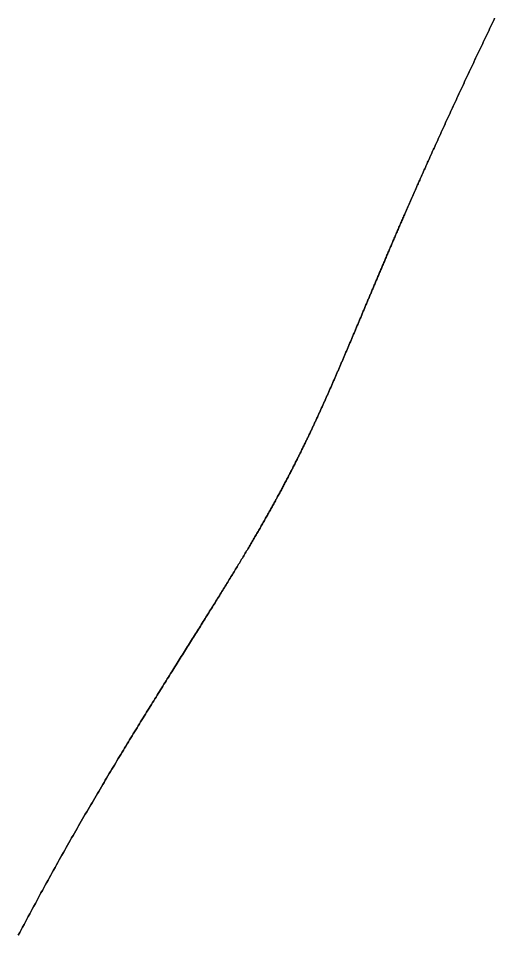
# Model space of a CAD drawing. Header units: inches. Extents: x 130170 to 284068, y 377793 to 804530.
# Drawn here: x 250489.03 to 250507.77, y 751708.69 to 751744.78 of the extents above; entities that cross this region are included whole.
import ezdxf

# ---------------------------------------------------------------- set-up
doc = ezdxf.new("R2010")
doc.units = ezdxf.units.IN
doc.header["$MEASUREMENT"] = 0
doc.layers.add('muni_il', color=7, linetype='Continuous')

msp = doc.modelspace()

# ---------------------------------------------------------------- linework, layer by layer
at = {"layer": 'muni_il'}
for points in [[(250507.772, 751744.778), (250507.747, 751744.727), (250507.723, 751744.676), (250507.698, 751744.624), (250507.674, 751744.573), (250507.649, 751744.521), (250507.624, 751744.469), (250507.6, 751744.418), (250507.575, 751744.366), (250507.55, 751744.314), (250507.525, 751744.262), (250507.5, 751744.209), (250507.475, 751744.157), (250507.45, 751744.105), (250507.425, 751744.052), (250507.4, 751744), (250507.375, 751743.947), (250507.35, 751743.894), (250507.325, 751743.841), (250507.3, 751743.788), (250507.275, 751743.735), (250507.249, 751743.682), (250507.224, 751743.629), (250507.199, 751743.576), (250507.174, 751743.523), (250507.149, 751743.47), (250507.123, 751743.416), (250507.098, 751743.363), (250507.073, 751743.309), (250507.047, 751743.256), (250507.022, 751743.202), (250506.997, 751743.148), (250506.971, 751743.095), (250506.946, 751743.041), (250506.921, 751742.987), (250506.895, 751742.933), (250506.87, 751742.879), (250506.845, 751742.825), (250506.819, 751742.772), (250506.794, 751742.718), (250506.769, 751742.664), (250506.743, 751742.61), (250506.718, 751742.556), (250506.692, 751742.501), (250506.667, 751742.447), (250506.642, 751742.393), (250506.616, 751742.339), (250506.591, 751742.285), (250506.566, 751742.231), (250506.541, 751742.177), (250506.515, 751742.123), (250506.49, 751742.069), (250506.465, 751742.014), (250506.44, 751741.96), (250506.415, 751741.906), (250506.389, 751741.852), (250506.364, 751741.798), (250506.339, 751741.744), (250506.314, 751741.69), (250506.289, 751741.636), (250506.264, 751741.582), (250506.239, 751741.528), (250506.214, 751741.474), (250506.189, 751741.42), (250506.164, 751741.366), (250506.139, 751741.312), (250506.114, 751741.258), (250506.089, 751741.204), (250506.065, 751741.151), (250506.04, 751741.097), (250506.015, 751741.043), (250505.99, 751740.99), (250505.966, 751740.936), (250505.941, 751740.883), (250505.917, 751740.829), (250505.892, 751740.776), (250505.867, 751740.722), (250505.843, 751740.669), (250505.819, 751740.616), (250505.794, 751740.563), (250505.77, 751740.51), (250505.746, 751740.457), (250505.722, 751740.404), (250505.697, 751740.351), (250505.673, 751740.298), (250505.649, 751740.245), (250505.625, 751740.192), (250505.601, 751740.14), (250505.578, 751740.087), (250505.554, 751740.035), (250505.53, 751739.982), (250505.506, 751739.93), (250505.483, 751739.878), (250505.459, 751739.826), (250505.435, 751739.774), (250505.412, 751739.722), (250505.388, 751739.67), (250505.365, 751739.619), (250505.342, 751739.567), (250505.318, 751739.515), (250505.295, 751739.464), (250505.272, 751739.413), (250505.249, 751739.361), (250505.226, 751739.31), (250505.203, 751739.259), (250505.18, 751739.208), (250505.157, 751739.158), (250505.135, 751739.107), (250505.112, 751739.056), (250505.089, 751739.006), (250505.067, 751738.955), (250505.044, 751738.905), (250505.022, 751738.855), (250504.999, 751738.805), (250504.977, 751738.755), (250504.955, 751738.705), (250504.933, 751738.655), (250504.911, 751738.606), (250504.889, 751738.556), (250504.867, 751738.507), (250504.845, 751738.458), (250504.823, 751738.409), (250504.801, 751738.36), (250504.779, 751738.311), (250504.758, 751738.262), (250504.736, 751738.214), (250504.715, 751738.165), (250504.693, 751738.117), (250504.672, 751738.068), (250504.651, 751738.02), (250504.629, 751737.972), (250504.608, 751737.924), (250504.587, 751737.877), (250504.566, 751737.829), (250504.545, 751737.782), (250504.525, 751737.734), (250504.504, 751737.687), (250504.483, 751737.64), (250504.462, 751737.593), (250504.442, 751737.546), (250504.421, 751737.499), (250504.401, 751737.453), (250504.381, 751737.406), (250504.36, 751737.36), (250504.34, 751737.314), (250504.32, 751737.267), (250504.3, 751737.222), (250504.28, 751737.176), (250504.26, 751737.13), (250504.24, 751737.084), (250504.22, 751737.039), (250504.2, 751736.994), (250504.181, 751736.948), (250504.161, 751736.903), (250504.142, 751736.858), (250504.122, 751736.814), (250504.103, 751736.769), (250504.084, 751736.724), (250504.064, 751736.68), (250504.045, 751736.636), (250504.026, 751736.591), (250504.007, 751736.547), (250503.988, 751736.504), (250503.969, 751736.46), (250503.95, 751736.416), (250503.931, 751736.373), (250503.912, 751736.329), (250503.894, 751736.286), (250503.875, 751736.243), (250503.857, 751736.2), (250503.838, 751736.157), (250503.82, 751736.114), (250503.801, 751736.071), (250503.783, 751736.029), (250503.765, 751735.986), (250503.747, 751735.944), (250503.729, 751735.902), (250503.711, 751735.86), (250503.693, 751735.818), (250503.675, 751735.776), (250503.657, 751735.734), (250503.639, 751735.693), (250503.621, 751735.651), (250503.604, 751735.61), (250503.586, 751735.569), (250503.568, 751735.528), (250503.551, 751735.487), (250503.533, 751735.446), (250503.516, 751735.405), (250503.499, 751735.364), (250503.482, 751735.324), (250503.464, 751735.283), (250503.447, 751735.243), (250503.43, 751735.203), (250503.413, 751735.163), (250503.396, 751735.123), (250503.379, 751735.083), (250503.362, 751735.043), (250503.345, 751735.003), (250503.328, 751734.964), (250503.312, 751734.924), (250503.295, 751734.885), (250503.278, 751734.846), (250503.262, 751734.807), (250503.245, 751734.768), (250503.229, 751734.729), (250503.212, 751734.69), (250503.196, 751734.651), (250503.179, 751734.612), (250503.163, 751734.574), (250503.147, 751734.535), (250503.131, 751734.497), (250503.114, 751734.459), (250503.098, 751734.421), (250503.082, 751734.383), (250503.066, 751734.345), (250503.05, 751734.307), (250503.034, 751734.269), (250503.018, 751734.231), (250503.003, 751734.194), (250502.987, 751734.156), (250502.971, 751734.119), (250502.955, 751734.081), (250502.939, 751734.044), (250502.924, 751734.007), (250502.908, 751733.97), (250502.893, 751733.933), (250502.877, 751733.896), (250502.861, 751733.859), (250502.846, 751733.822), (250502.831, 751733.786), (250502.815, 751733.749), (250502.8, 751733.713), (250502.784, 751733.676), (250502.769, 751733.64), (250502.754, 751733.603), (250502.739, 751733.567), (250502.723, 751733.531), (250502.708, 751733.495), (250502.693, 751733.459), (250502.678, 751733.423), (250502.663, 751733.387), (250502.648, 751733.351), (250502.633, 751733.316), (250502.618, 751733.28), (250502.603, 751733.244), (250502.588, 751733.209), (250502.573, 751733.173), (250502.558, 751733.138), (250502.543, 751733.103), (250502.528, 751733.067), (250502.513, 751733.032), (250502.499, 751732.997), (250502.484, 751732.962), (250502.469, 751732.927), (250502.454, 751732.892), (250502.44, 751732.857), (250502.425, 751732.822), (250502.41, 751732.787), (250502.396, 751732.753), (250502.381, 751732.718), (250502.366, 751732.683), (250502.352, 751732.649), (250502.337, 751732.614), (250502.323, 751732.58), (250502.308, 751732.545), (250502.294, 751732.511), (250502.279, 751732.477), (250502.265, 751732.442), (250502.25, 751732.408), (250502.236, 751732.374), (250502.222, 751732.34), (250502.207, 751732.305), (250502.193, 751732.271), (250502.178, 751732.237), (250502.164, 751732.203), (250502.15, 751732.169), (250502.135, 751732.135), (250502.121, 751732.102), (250502.106, 751732.068), (250502.092, 751732.034), (250502.078, 751732), (250502.064, 751731.966), (250502.049, 751731.933), (250502.035, 751731.899), (250502.021, 751731.865), (250502.006, 751731.832), (250501.992, 751731.798), (250501.978, 751731.764), (250501.964, 751731.731), (250501.949, 751731.697), (250501.935, 751731.664), (250501.921, 751731.63), (250501.907, 751731.597), (250501.892, 751731.564), (250501.878, 751731.53), (250501.864, 751731.497), (250501.85, 751731.464), (250501.835, 751731.43), (250501.821, 751731.397), (250501.807, 751731.364), (250501.793, 751731.33), (250501.778, 751731.297), (250501.764, 751731.264), (250501.75, 751731.231), (250501.736, 751731.197), (250501.721, 751731.164), (250501.707, 751731.131), (250501.693, 751731.098), (250501.679, 751731.065), (250501.664, 751731.032), (250501.65, 751730.999), (250501.636, 751730.965), (250501.622, 751730.932), (250501.607, 751730.899), (250501.593, 751730.866), (250501.579, 751730.833), (250501.564, 751730.8), (250501.55, 751730.767), (250501.536, 751730.734), (250501.521, 751730.701), (250501.507, 751730.668), (250501.492, 751730.635), (250501.478, 751730.602), (250501.464, 751730.568), (250501.449, 751730.535), (250501.435, 751730.502), (250501.42, 751730.469), (250501.406, 751730.436), (250501.391, 751730.403), (250501.377, 751730.37), (250501.362, 751730.337), (250501.348, 751730.304), (250501.333, 751730.271), (250501.319, 751730.238), (250501.304, 751730.205), (250501.29, 751730.171), (250501.275, 751730.138), (250501.26, 751730.105), (250501.246, 751730.072), (250501.231, 751730.039), (250501.216, 751730.006), (250501.202, 751729.973), (250501.187, 751729.94), (250501.172, 751729.906), (250501.157, 751729.873), (250501.143, 751729.84), (250501.128, 751729.807), (250501.113, 751729.774), (250501.098, 751729.74), (250501.083, 751729.707), (250501.068, 751729.674), (250501.053, 751729.64), (250501.038, 751729.607), (250501.023, 751729.574), (250501.008, 751729.54), (250500.993, 751729.507), (250500.978, 751729.473), (250500.963, 751729.44), (250500.948, 751729.407), (250500.932, 751729.373), (250500.917, 751729.34), (250500.902, 751729.306), (250500.887, 751729.273), (250500.871, 751729.239), (250500.856, 751729.205), (250500.84, 751729.172), (250500.825, 751729.138), (250500.81, 751729.104), (250500.794, 751729.071), (250500.778, 751729.037), (250500.763, 751729.003), (250500.747, 751728.969), (250500.732, 751728.936), (250500.716, 751728.902), (250500.7, 751728.868), (250500.684, 751728.834), (250500.668, 751728.8), (250500.653, 751728.766), (250500.637, 751728.732), (250500.621, 751728.698), (250500.605, 751728.664), (250500.589, 751728.629), (250500.573, 751728.595), (250500.557, 751728.561), (250500.54, 751728.527), (250500.524, 751728.492), (250500.508, 751728.458), (250500.492, 751728.424), (250500.475, 751728.389), (250500.459, 751728.355), (250500.442, 751728.32), (250500.426, 751728.285), (250500.409, 751728.251), (250500.393, 751728.216), (250500.376, 751728.182), (250500.359, 751728.147), (250500.343, 751728.112), (250500.326, 751728.077), (250500.309, 751728.042), (250500.292, 751728.007), (250500.275, 751727.972), (250500.258, 751727.937), (250500.241, 751727.902), (250500.224, 751727.867), (250500.206, 751727.832), (250500.189, 751727.796), (250500.172, 751727.761), (250500.154, 751727.726), (250500.137, 751727.69), (250500.119, 751727.655), (250500.102, 751727.619), (250500.084, 751727.583), (250500.066, 751727.548), (250500.048, 751727.512), (250500.031, 751727.476), (250500.013, 751727.44), (250499.995, 751727.404), (250499.977, 751727.368), (250499.958, 751727.332), (250499.94, 751727.296), (250499.922, 751727.26), (250499.904, 751727.223), (250499.885, 751727.187), (250499.867, 751727.151), (250499.848, 751727.114), (250499.83, 751727.078), (250499.811, 751727.041), (250499.792, 751727.004), (250499.773, 751726.967), (250499.754, 751726.93), (250499.735, 751726.894), (250499.716, 751726.856), (250499.697, 751726.819), (250499.677, 751726.782), (250499.658, 751726.745), (250499.639, 751726.707), (250499.619, 751726.67), (250499.599, 751726.632), (250499.58, 751726.595), (250499.56, 751726.557), (250499.54, 751726.519), (250499.52, 751726.481), (250499.5, 751726.443), (250499.48, 751726.405), (250499.46, 751726.367), (250499.439, 751726.329), (250499.419, 751726.29), (250499.398, 751726.252), (250499.378, 751726.213), (250499.357, 751726.175), (250499.336, 751726.136), (250499.315, 751726.097), (250499.294, 751726.058), (250499.273, 751726.019), (250499.252, 751725.98), (250499.23, 751725.94), (250499.209, 751725.901), (250499.188, 751725.861), (250499.166, 751725.822), (250499.144, 751725.782), (250499.122, 751725.742), (250499.1, 751725.702), (250499.078, 751725.662), (250499.056, 751725.622), (250499.034, 751725.581), (250499.011, 751725.541), (250498.989, 751725.501), (250498.966, 751725.46), (250498.944, 751725.419), (250498.921, 751725.378), (250498.898, 751725.337), (250498.875, 751725.296), (250498.851, 751725.254), (250498.828, 751725.213), (250498.805, 751725.171), (250498.781, 751725.129), (250498.757, 751725.087), (250498.733, 751725.045), (250498.71, 751725.003), (250498.685, 751724.961), (250498.661, 751724.918), (250498.637, 751724.876), (250498.612, 751724.833), (250498.588, 751724.79), (250498.563, 751724.747), (250498.538, 751724.704), (250498.513, 751724.66), (250498.488, 751724.617), (250498.463, 751724.573), (250498.437, 751724.529), (250498.412, 751724.485), (250498.386, 751724.441), (250498.36, 751724.397), (250498.334, 751724.352), (250498.308, 751724.308), (250498.282, 751724.263), (250498.256, 751724.218), (250498.229, 751724.173), (250498.202, 751724.127), (250498.175, 751724.082), (250498.148, 751724.036), (250498.121, 751723.99), (250498.094, 751723.944), (250498.067, 751723.898), (250498.039, 751723.851), (250498.011, 751723.805), (250497.983, 751723.758), (250497.955, 751723.711), (250497.927, 751723.663), (250497.899, 751723.616), (250497.87, 751723.568), (250497.842, 751723.521), (250497.813, 751723.473), (250497.784, 751723.424), (250497.754, 751723.376), (250497.725, 751723.327), (250497.696, 751723.279), (250497.666, 751723.23), (250497.636, 751723.18), (250497.606, 751723.131), (250497.576, 751723.081), (250497.546, 751723.031), (250497.515, 751722.981), (250497.485, 751722.931), (250497.454, 751722.88), (250497.423, 751722.83), (250497.392, 751722.779), (250497.36, 751722.727), (250497.329, 751722.676), (250497.297, 751722.624), (250497.265, 751722.572), (250497.233, 751722.52), (250497.201, 751722.468), (250497.169, 751722.415), (250497.136, 751722.362), (250497.104, 751722.309), (250497.071, 751722.256), (250497.038, 751722.202), (250497.004, 751722.148), (250496.971, 751722.094), (250496.937, 751722.04), (250496.903, 751721.986), (250496.869, 751721.931), (250496.835, 751721.876), (250496.801, 751721.82), (250496.766, 751721.765), (250496.732, 751721.709), (250496.697, 751721.653), (250496.662, 751721.596), (250496.626, 751721.54), (250496.591, 751721.483), (250496.555, 751721.425), (250496.519, 751721.368), (250496.483, 751721.31), (250496.447, 751721.252), (250496.411, 751721.194), (250496.374, 751721.136), (250496.337, 751721.077), (250496.301, 751721.018), (250496.263, 751720.958), (250496.226, 751720.899), (250496.189, 751720.839), (250496.151, 751720.779), (250496.113, 751720.718), (250496.075, 751720.657), (250496.037, 751720.596), (250495.998, 751720.535), (250495.959, 751720.473), (250495.921, 751720.411), (250495.882, 751720.349), (250495.842, 751720.286), (250495.803, 751720.224), (250495.763, 751720.16), (250495.724, 751720.097), (250495.684, 751720.033), (250495.643, 751719.969), (250495.603, 751719.905), (250495.563, 751719.84), (250495.522, 751719.775), (250495.481, 751719.71), (250495.44, 751719.644), (250495.399, 751719.579), (250495.357, 751719.512), (250495.315, 751719.446), (250495.274, 751719.379), (250495.232, 751719.312), (250495.189, 751719.245), (250495.147, 751719.177), (250495.104, 751719.109), (250495.061, 751719.04), (250495.019, 751718.972), (250494.975, 751718.903), (250494.932, 751718.833), (250494.889, 751718.764), (250494.845, 751718.694), (250494.801, 751718.623), (250494.757, 751718.553), (250494.713, 751718.482), (250494.668, 751718.41), (250494.624, 751718.339), (250494.579, 751718.267), (250494.534, 751718.195), (250494.489, 751718.122), (250494.444, 751718.049), (250494.398, 751717.976), (250494.353, 751717.903), (250494.307, 751717.829), (250494.261, 751717.754), (250494.215, 751717.68), (250494.168, 751717.605), (250494.122, 751717.53), (250494.075, 751717.454), (250494.028, 751717.378), (250493.981, 751717.302), (250493.934, 751717.226), (250493.887, 751717.149), (250493.839, 751717.071), (250493.792, 751716.994), (250493.744, 751716.916), (250493.696, 751716.838), (250493.648, 751716.759), (250493.599, 751716.681), (250493.551, 751716.601), (250493.502, 751716.522), (250493.454, 751716.442), (250493.405, 751716.362), (250493.356, 751716.281), (250493.306, 751716.2), (250493.257, 751716.119), (250493.208, 751716.037), (250493.158, 751715.955), (250493.108, 751715.873), (250493.058, 751715.791), (250493.008, 751715.708), (250492.958, 751715.624), (250492.908, 751715.541), (250492.857, 751715.457), (250492.807, 751715.373), (250492.756, 751715.288), (250492.705, 751715.203), (250492.654, 751715.118), (250492.603, 751715.032), (250492.551, 751714.946), (250492.5, 751714.86), (250492.448, 751714.773), (250492.397, 751714.686), (250492.345, 751714.599), (250492.293, 751714.511), (250492.241, 751714.424), (250492.189, 751714.335), (250492.137, 751714.247), (250492.084, 751714.158), (250492.032, 751714.068), (250491.979, 751713.979), (250491.927, 751713.889), (250491.874, 751713.799), (250491.821, 751713.708), (250491.768, 751713.617), (250491.715, 751713.526), (250491.661, 751713.434), (250491.608, 751713.342), (250491.555, 751713.25), (250491.501, 751713.157), (250491.448, 751713.064), (250491.394, 751712.971), (250491.34, 751712.878), (250491.286, 751712.784), (250491.232, 751712.69), (250491.178, 751712.595), (250491.124, 751712.5), (250491.07, 751712.405), (250491.016, 751712.309), (250490.961, 751712.214), (250490.907, 751712.118), (250490.852, 751712.021), (250490.798, 751711.924), (250490.743, 751711.827), (250490.689, 751711.73), (250490.634, 751711.632), (250490.579, 751711.534), (250490.524, 751711.436), (250490.469, 751711.337), (250490.414, 751711.238), (250490.359, 751711.139), (250490.304, 751711.039), (250490.249, 751710.939), (250490.194, 751710.839), (250490.138, 751710.739), (250490.083, 751710.638), (250490.028, 751710.537), (250489.972, 751710.435), (250489.917, 751710.333), (250489.861, 751710.231), (250489.806, 751710.129), (250489.75, 751710.026), (250489.695, 751709.924), (250489.639, 751709.82), (250489.583, 751709.717), (250489.528, 751709.613), (250489.472, 751709.509), (250489.416, 751709.405), (250489.36, 751709.3), (250489.305, 751709.195), (250489.249, 751709.09), (250489.193, 751708.984), (250489.137, 751708.878), (250489.081, 751708.772), (250489.025, 751708.666)], [(250489.025, 751708.666), (250489.081, 751708.772), (250489.137, 751708.878), (250489.193, 751708.984), (250489.249, 751709.09), (250489.305, 751709.195), (250489.36, 751709.3), (250489.416, 751709.405), (250489.472, 751709.509), (250489.528, 751709.613), (250489.583, 751709.717), (250489.639, 751709.82), (250489.695, 751709.924), (250489.75, 751710.026), (250489.806, 751710.129), (250489.861, 751710.231), (250489.917, 751710.333), (250489.972, 751710.435), (250490.028, 751710.537), (250490.083, 751710.638), (250490.138, 751710.739), (250490.194, 751710.839), (250490.249, 751710.939), (250490.304, 751711.039), (250490.359, 751711.139), (250490.414, 751711.238), (250490.469, 751711.337), (250490.524, 751711.436), (250490.579, 751711.534), (250490.634, 751711.632), (250490.689, 751711.73), (250490.743, 751711.827), (250490.798, 751711.924), (250490.852, 751712.021), (250490.907, 751712.118), (250490.961, 751712.214), (250491.016, 751712.309), (250491.07, 751712.405), (250491.124, 751712.5), (250491.178, 751712.595), (250491.232, 751712.69), (250491.286, 751712.784), (250491.34, 751712.878), (250491.394, 751712.971), (250491.448, 751713.064), (250491.501, 751713.157), (250491.555, 751713.25), (250491.608, 751713.342), (250491.661, 751713.434), (250491.715, 751713.526), (250491.768, 751713.617), (250491.821, 751713.708), (250491.874, 751713.799), (250491.927, 751713.889), (250491.979, 751713.979), (250492.032, 751714.068), (250492.084, 751714.158), (250492.137, 751714.247), (250492.189, 751714.335), (250492.241, 751714.424), (250492.293, 751714.511), (250492.345, 751714.599), (250492.397, 751714.686), (250492.448, 751714.773), (250492.5, 751714.86), (250492.551, 751714.946), (250492.603, 751715.032), (250492.654, 751715.118), (250492.705, 751715.203), (250492.756, 751715.288), (250492.807, 751715.373), (250492.857, 751715.457), (250492.908, 751715.541), (250492.958, 751715.624), (250493.008, 751715.708), (250493.058, 751715.791), (250493.108, 751715.873), (250493.158, 751715.955), (250493.208, 751716.037), (250493.257, 751716.119), (250493.306, 751716.2), (250493.356, 751716.281), (250493.405, 751716.362), (250493.454, 751716.442), (250493.502, 751716.522), (250493.551, 751716.601), (250493.599, 751716.681), (250493.648, 751716.759), (250493.696, 751716.838), (250493.744, 751716.916), (250493.792, 751716.994), (250493.839, 751717.071), (250493.887, 751717.149), (250493.934, 751717.226), (250493.981, 751717.302), (250494.028, 751717.378), (250494.075, 751717.454), (250494.122, 751717.53), (250494.168, 751717.605), (250494.215, 751717.68), (250494.261, 751717.754), (250494.307, 751717.829), (250494.353, 751717.903), (250494.398, 751717.976), (250494.444, 751718.049), (250494.489, 751718.122), (250494.534, 751718.195), (250494.579, 751718.267), (250494.624, 751718.339), (250494.668, 751718.41), (250494.713, 751718.482), (250494.757, 751718.553), (250494.801, 751718.623), (250494.845, 751718.694), (250494.889, 751718.764), (250494.932, 751718.833), (250494.975, 751718.903), (250495.019, 751718.972), (250495.061, 751719.04), (250495.104, 751719.109), (250495.147, 751719.177), (250495.189, 751719.245), (250495.232, 751719.312), (250495.274, 751719.379), (250495.315, 751719.446), (250495.357, 751719.512), (250495.399, 751719.579), (250495.44, 751719.644), (250495.481, 751719.71), (250495.522, 751719.775), (250495.563, 751719.84), (250495.603, 751719.905), (250495.643, 751719.969), (250495.684, 751720.033), (250495.724, 751720.097), (250495.763, 751720.16), (250495.803, 751720.224), (250495.842, 751720.286), (250495.882, 751720.349), (250495.921, 751720.411), (250495.959, 751720.473), (250495.998, 751720.535), (250496.037, 751720.596), (250496.075, 751720.657), (250496.113, 751720.718), (250496.151, 751720.779), (250496.189, 751720.839), (250496.226, 751720.899), (250496.263, 751720.958), (250496.301, 751721.018), (250496.337, 751721.077), (250496.374, 751721.136), (250496.411, 751721.194), (250496.447, 751721.252), (250496.483, 751721.31), (250496.519, 751721.368), (250496.555, 751721.425), (250496.591, 751721.483), (250496.626, 751721.54), (250496.662, 751721.596), (250496.697, 751721.653), (250496.732, 751721.709), (250496.766, 751721.765), (250496.801, 751721.82), (250496.835, 751721.876), (250496.869, 751721.931), (250496.903, 751721.986), (250496.937, 751722.04), (250496.971, 751722.094), (250497.004, 751722.148), (250497.038, 751722.202), (250497.071, 751722.256), (250497.104, 751722.309), (250497.136, 751722.362), (250497.169, 751722.415), (250497.201, 751722.468), (250497.233, 751722.52), (250497.265, 751722.572), (250497.297, 751722.624), (250497.329, 751722.676), (250497.36, 751722.727), (250497.392, 751722.779), (250497.423, 751722.83), (250497.454, 751722.88), (250497.485, 751722.931), (250497.515, 751722.981), (250497.546, 751723.031), (250497.576, 751723.081), (250497.606, 751723.131), (250497.636, 751723.18), (250497.666, 751723.23), (250497.696, 751723.279), (250497.725, 751723.327), (250497.754, 751723.376), (250497.784, 751723.424), (250497.813, 751723.473), (250497.842, 751723.521), (250497.87, 751723.568), (250497.899, 751723.616), (250497.927, 751723.663), (250497.955, 751723.711), (250497.983, 751723.758), (250498.011, 751723.805), (250498.039, 751723.851), (250498.067, 751723.898), (250498.094, 751723.944), (250498.121, 751723.99), (250498.148, 751724.036), (250498.175, 751724.082), (250498.202, 751724.127), (250498.229, 751724.173), (250498.256, 751724.218), (250498.282, 751724.263), (250498.308, 751724.308), (250498.334, 751724.352), (250498.36, 751724.397), (250498.386, 751724.441), (250498.412, 751724.485), (250498.437, 751724.529), (250498.463, 751724.573), (250498.488, 751724.617), (250498.513, 751724.66), (250498.538, 751724.704), (250498.563, 751724.747), (250498.588, 751724.79), (250498.612, 751724.833), (250498.637, 751724.876), (250498.661, 751724.918), (250498.685, 751724.961), (250498.71, 751725.003), (250498.733, 751725.045), (250498.757, 751725.087), (250498.781, 751725.129), (250498.805, 751725.171), (250498.828, 751725.213), (250498.851, 751725.254), (250498.875, 751725.296), (250498.898, 751725.337), (250498.921, 751725.378), (250498.944, 751725.419), (250498.966, 751725.46), (250498.989, 751725.501), (250499.011, 751725.541), (250499.034, 751725.581), (250499.056, 751725.622), (250499.078, 751725.662), (250499.1, 751725.702), (250499.122, 751725.742), (250499.144, 751725.782), (250499.166, 751725.822), (250499.188, 751725.861), (250499.209, 751725.901), (250499.23, 751725.94), (250499.252, 751725.98), (250499.273, 751726.019), (250499.294, 751726.058), (250499.315, 751726.097), (250499.336, 751726.136), (250499.357, 751726.175), (250499.378, 751726.213), (250499.398, 751726.252), (250499.419, 751726.29), (250499.439, 751726.329), (250499.46, 751726.367), (250499.48, 751726.405), (250499.5, 751726.443), (250499.52, 751726.481), (250499.54, 751726.519), (250499.56, 751726.557), (250499.58, 751726.595), (250499.599, 751726.632), (250499.619, 751726.67), (250499.639, 751726.707), (250499.658, 751726.745), (250499.677, 751726.782), (250499.697, 751726.819), (250499.716, 751726.856), (250499.735, 751726.894), (250499.754, 751726.93), (250499.773, 751726.967), (250499.792, 751727.004), (250499.811, 751727.041), (250499.83, 751727.078), (250499.848, 751727.114), (250499.867, 751727.151), (250499.885, 751727.187), (250499.904, 751727.223), (250499.922, 751727.26), (250499.94, 751727.296), (250499.958, 751727.332), (250499.977, 751727.368), (250499.995, 751727.404), (250500.013, 751727.44), (250500.031, 751727.476), (250500.048, 751727.512), (250500.066, 751727.548), (250500.084, 751727.583), (250500.102, 751727.619), (250500.119, 751727.655), (250500.137, 751727.69), (250500.154, 751727.726), (250500.172, 751727.761), (250500.189, 751727.796), (250500.206, 751727.832), (250500.224, 751727.867), (250500.241, 751727.902), (250500.258, 751727.937), (250500.275, 751727.972), (250500.292, 751728.007), (250500.309, 751728.042), (250500.326, 751728.077), (250500.343, 751728.112), (250500.359, 751728.147), (250500.376, 751728.182), (250500.393, 751728.216), (250500.409, 751728.251), (250500.426, 751728.285), (250500.442, 751728.32), (250500.459, 751728.355), (250500.475, 751728.389), (250500.492, 751728.424), (250500.508, 751728.458), (250500.524, 751728.492), (250500.54, 751728.527), (250500.557, 751728.561), (250500.573, 751728.595), (250500.589, 751728.629), (250500.605, 751728.664), (250500.621, 751728.698), (250500.637, 751728.732), (250500.653, 751728.766), (250500.668, 751728.8), (250500.684, 751728.834), (250500.7, 751728.868), (250500.716, 751728.902), (250500.732, 751728.936), (250500.747, 751728.969), (250500.763, 751729.003), (250500.778, 751729.037), (250500.794, 751729.071), (250500.81, 751729.104), (250500.825, 751729.138), (250500.84, 751729.172), (250500.856, 751729.205), (250500.871, 751729.239), (250500.887, 751729.273), (250500.902, 751729.306), (250500.917, 751729.34), (250500.932, 751729.373), (250500.948, 751729.407), (250500.963, 751729.44), (250500.978, 751729.473), (250500.993, 751729.507), (250501.008, 751729.54), (250501.023, 751729.574), (250501.038, 751729.607), (250501.053, 751729.64), (250501.068, 751729.674), (250501.083, 751729.707), (250501.098, 751729.74), (250501.113, 751729.774), (250501.128, 751729.807), (250501.143, 751729.84), (250501.157, 751729.873), (250501.172, 751729.906), (250501.187, 751729.94), (250501.202, 751729.973), (250501.216, 751730.006), (250501.231, 751730.039), (250501.246, 751730.072), (250501.26, 751730.105), (250501.275, 751730.138), (250501.29, 751730.171), (250501.304, 751730.205), (250501.319, 751730.238), (250501.333, 751730.271), (250501.348, 751730.304), (250501.362, 751730.337), (250501.377, 751730.37), (250501.391, 751730.403), (250501.406, 751730.436), (250501.42, 751730.469), (250501.435, 751730.502), (250501.449, 751730.535), (250501.464, 751730.568), (250501.478, 751730.602), (250501.492, 751730.635), (250501.507, 751730.668), (250501.521, 751730.701), (250501.536, 751730.734), (250501.55, 751730.767), (250501.564, 751730.8), (250501.579, 751730.833), (250501.593, 751730.866), (250501.607, 751730.899), (250501.622, 751730.932), (250501.636, 751730.965), (250501.65, 751730.999), (250501.664, 751731.032), (250501.679, 751731.065), (250501.693, 751731.098), (250501.707, 751731.131), (250501.721, 751731.164), (250501.736, 751731.197), (250501.75, 751731.231), (250501.764, 751731.264), (250501.778, 751731.297), (250501.793, 751731.33), (250501.807, 751731.364), (250501.821, 751731.397), (250501.835, 751731.43), (250501.85, 751731.464), (250501.864, 751731.497), (250501.878, 751731.53), (250501.892, 751731.564), (250501.907, 751731.597), (250501.921, 751731.63), (250501.935, 751731.664), (250501.949, 751731.697), (250501.964, 751731.731), (250501.978, 751731.764), (250501.992, 751731.798), (250502.006, 751731.832), (250502.021, 751731.865), (250502.035, 751731.899), (250502.049, 751731.933), (250502.064, 751731.966), (250502.078, 751732), (250502.092, 751732.034), (250502.106, 751732.068), (250502.121, 751732.102), (250502.135, 751732.135), (250502.15, 751732.169), (250502.164, 751732.203), (250502.178, 751732.237), (250502.193, 751732.271), (250502.207, 751732.305), (250502.222, 751732.34), (250502.236, 751732.374), (250502.25, 751732.408), (250502.265, 751732.442), (250502.279, 751732.477), (250502.294, 751732.511), (250502.308, 751732.545), (250502.323, 751732.58), (250502.337, 751732.614), (250502.352, 751732.649), (250502.366, 751732.683), (250502.381, 751732.718), (250502.396, 751732.753), (250502.41, 751732.787), (250502.425, 751732.822), (250502.44, 751732.857), (250502.454, 751732.892), (250502.469, 751732.927), (250502.484, 751732.962), (250502.499, 751732.997), (250502.513, 751733.032), (250502.528, 751733.067), (250502.543, 751733.103), (250502.558, 751733.138), (250502.573, 751733.173), (250502.588, 751733.209), (250502.603, 751733.244), (250502.618, 751733.28), (250502.633, 751733.316), (250502.648, 751733.351), (250502.663, 751733.387), (250502.678, 751733.423), (250502.693, 751733.459), (250502.708, 751733.495), (250502.723, 751733.531), (250502.739, 751733.567), (250502.754, 751733.603), (250502.769, 751733.64), (250502.784, 751733.676), (250502.8, 751733.713), (250502.815, 751733.749), (250502.831, 751733.786), (250502.846, 751733.822), (250502.861, 751733.859), (250502.877, 751733.896), (250502.893, 751733.933), (250502.908, 751733.97), (250502.924, 751734.007), (250502.939, 751734.044), (250502.955, 751734.081), (250502.971, 751734.119), (250502.987, 751734.156), (250503.003, 751734.194), (250503.018, 751734.231), (250503.034, 751734.269), (250503.05, 751734.307), (250503.066, 751734.345), (250503.082, 751734.383), (250503.098, 751734.421), (250503.114, 751734.459), (250503.131, 751734.497), (250503.147, 751734.535), (250503.163, 751734.574), (250503.179, 751734.612), (250503.196, 751734.651), (250503.212, 751734.69), (250503.229, 751734.729), (250503.245, 751734.768), (250503.262, 751734.807), (250503.278, 751734.846), (250503.295, 751734.885), (250503.312, 751734.924), (250503.328, 751734.964), (250503.345, 751735.003), (250503.362, 751735.043), (250503.379, 751735.083), (250503.396, 751735.123), (250503.413, 751735.163), (250503.43, 751735.203), (250503.447, 751735.243), (250503.464, 751735.283), (250503.482, 751735.324), (250503.499, 751735.364), (250503.516, 751735.405), (250503.533, 751735.446), (250503.551, 751735.487), (250503.568, 751735.528), (250503.586, 751735.569), (250503.604, 751735.61), (250503.621, 751735.651), (250503.639, 751735.693), (250503.657, 751735.734), (250503.675, 751735.776), (250503.693, 751735.818), (250503.711, 751735.86), (250503.729, 751735.902), (250503.747, 751735.944), (250503.765, 751735.986), (250503.783, 751736.029), (250503.801, 751736.071), (250503.82, 751736.114), (250503.838, 751736.157), (250503.857, 751736.2), (250503.875, 751736.243), (250503.894, 751736.286), (250503.912, 751736.329), (250503.931, 751736.373), (250503.95, 751736.416), (250503.969, 751736.46), (250503.988, 751736.504), (250504.007, 751736.547), (250504.026, 751736.591), (250504.045, 751736.636), (250504.064, 751736.68), (250504.084, 751736.724), (250504.103, 751736.769), (250504.122, 751736.814), (250504.142, 751736.858), (250504.161, 751736.903), (250504.181, 751736.948), (250504.2, 751736.994), (250504.22, 751737.039), (250504.24, 751737.084), (250504.26, 751737.13), (250504.28, 751737.176), (250504.3, 751737.222), (250504.32, 751737.267), (250504.34, 751737.314), (250504.36, 751737.36), (250504.381, 751737.406), (250504.401, 751737.453), (250504.421, 751737.499), (250504.442, 751737.546), (250504.462, 751737.593), (250504.483, 751737.64), (250504.504, 751737.687), (250504.525, 751737.734), (250504.545, 751737.782), (250504.566, 751737.829), (250504.587, 751737.877), (250504.608, 751737.924), (250504.629, 751737.972), (250504.651, 751738.02), (250504.672, 751738.068), (250504.693, 751738.117), (250504.715, 751738.165), (250504.736, 751738.214), (250504.758, 751738.262), (250504.779, 751738.311), (250504.801, 751738.36), (250504.823, 751738.409), (250504.845, 751738.458), (250504.867, 751738.507), (250504.889, 751738.556), (250504.911, 751738.606), (250504.933, 751738.655), (250504.955, 751738.705), (250504.977, 751738.755), (250504.999, 751738.805), (250505.022, 751738.855), (250505.044, 751738.905), (250505.067, 751738.955), (250505.089, 751739.006), (250505.112, 751739.056), (250505.135, 751739.107), (250505.157, 751739.158), (250505.18, 751739.208), (250505.203, 751739.259), (250505.226, 751739.31), (250505.249, 751739.361), (250505.272, 751739.413), (250505.295, 751739.464), (250505.318, 751739.515), (250505.342, 751739.567), (250505.365, 751739.619), (250505.388, 751739.67), (250505.412, 751739.722), (250505.435, 751739.774), (250505.459, 751739.826), (250505.483, 751739.878), (250505.506, 751739.93), (250505.53, 751739.982), (250505.554, 751740.035), (250505.578, 751740.087), (250505.601, 751740.14), (250505.625, 751740.192), (250505.649, 751740.245), (250505.673, 751740.298), (250505.697, 751740.351), (250505.722, 751740.404), (250505.746, 751740.457), (250505.77, 751740.51), (250505.794, 751740.563), (250505.819, 751740.616), (250505.843, 751740.669), (250505.867, 751740.722), (250505.892, 751740.776), (250505.917, 751740.829), (250505.941, 751740.883), (250505.966, 751740.936), (250505.99, 751740.99), (250506.015, 751741.043), (250506.04, 751741.097), (250506.065, 751741.151), (250506.089, 751741.204), (250506.114, 751741.258), (250506.139, 751741.312), (250506.164, 751741.366), (250506.189, 751741.42), (250506.214, 751741.474), (250506.239, 751741.528), (250506.264, 751741.582), (250506.289, 751741.636), (250506.314, 751741.69), (250506.339, 751741.744), (250506.364, 751741.798), (250506.389, 751741.852), (250506.415, 751741.906), (250506.44, 751741.96), (250506.465, 751742.014), (250506.49, 751742.069), (250506.515, 751742.123), (250506.541, 751742.177), (250506.566, 751742.231), (250506.591, 751742.285), (250506.616, 751742.339), (250506.642, 751742.393), (250506.667, 751742.447), (250506.692, 751742.501), (250506.718, 751742.556), (250506.743, 751742.61), (250506.769, 751742.664), (250506.794, 751742.718), (250506.819, 751742.772), (250506.845, 751742.825), (250506.87, 751742.879), (250506.895, 751742.933), (250506.921, 751742.987), (250506.946, 751743.041), (250506.971, 751743.095), (250506.997, 751743.148), (250507.022, 751743.202), (250507.047, 751743.256), (250507.073, 751743.309), (250507.098, 751743.363), (250507.123, 751743.416), (250507.149, 751743.47), (250507.174, 751743.523), (250507.199, 751743.576), (250507.224, 751743.629), (250507.249, 751743.682), (250507.275, 751743.735), (250507.3, 751743.788), (250507.325, 751743.841), (250507.35, 751743.894), (250507.375, 751743.947), (250507.4, 751744), (250507.425, 751744.052), (250507.45, 751744.105), (250507.475, 751744.157), (250507.5, 751744.209), (250507.525, 751744.262), (250507.55, 751744.314), (250507.575, 751744.366), (250507.6, 751744.418), (250507.624, 751744.469), (250507.649, 751744.521), (250507.674, 751744.573), (250507.698, 751744.624), (250507.723, 751744.676), (250507.747, 751744.727), (250507.772, 751744.778)]]:
    msp.add_lwpolyline(points, dxfattribs=at)

doc.saveas('drawing.dxf')
